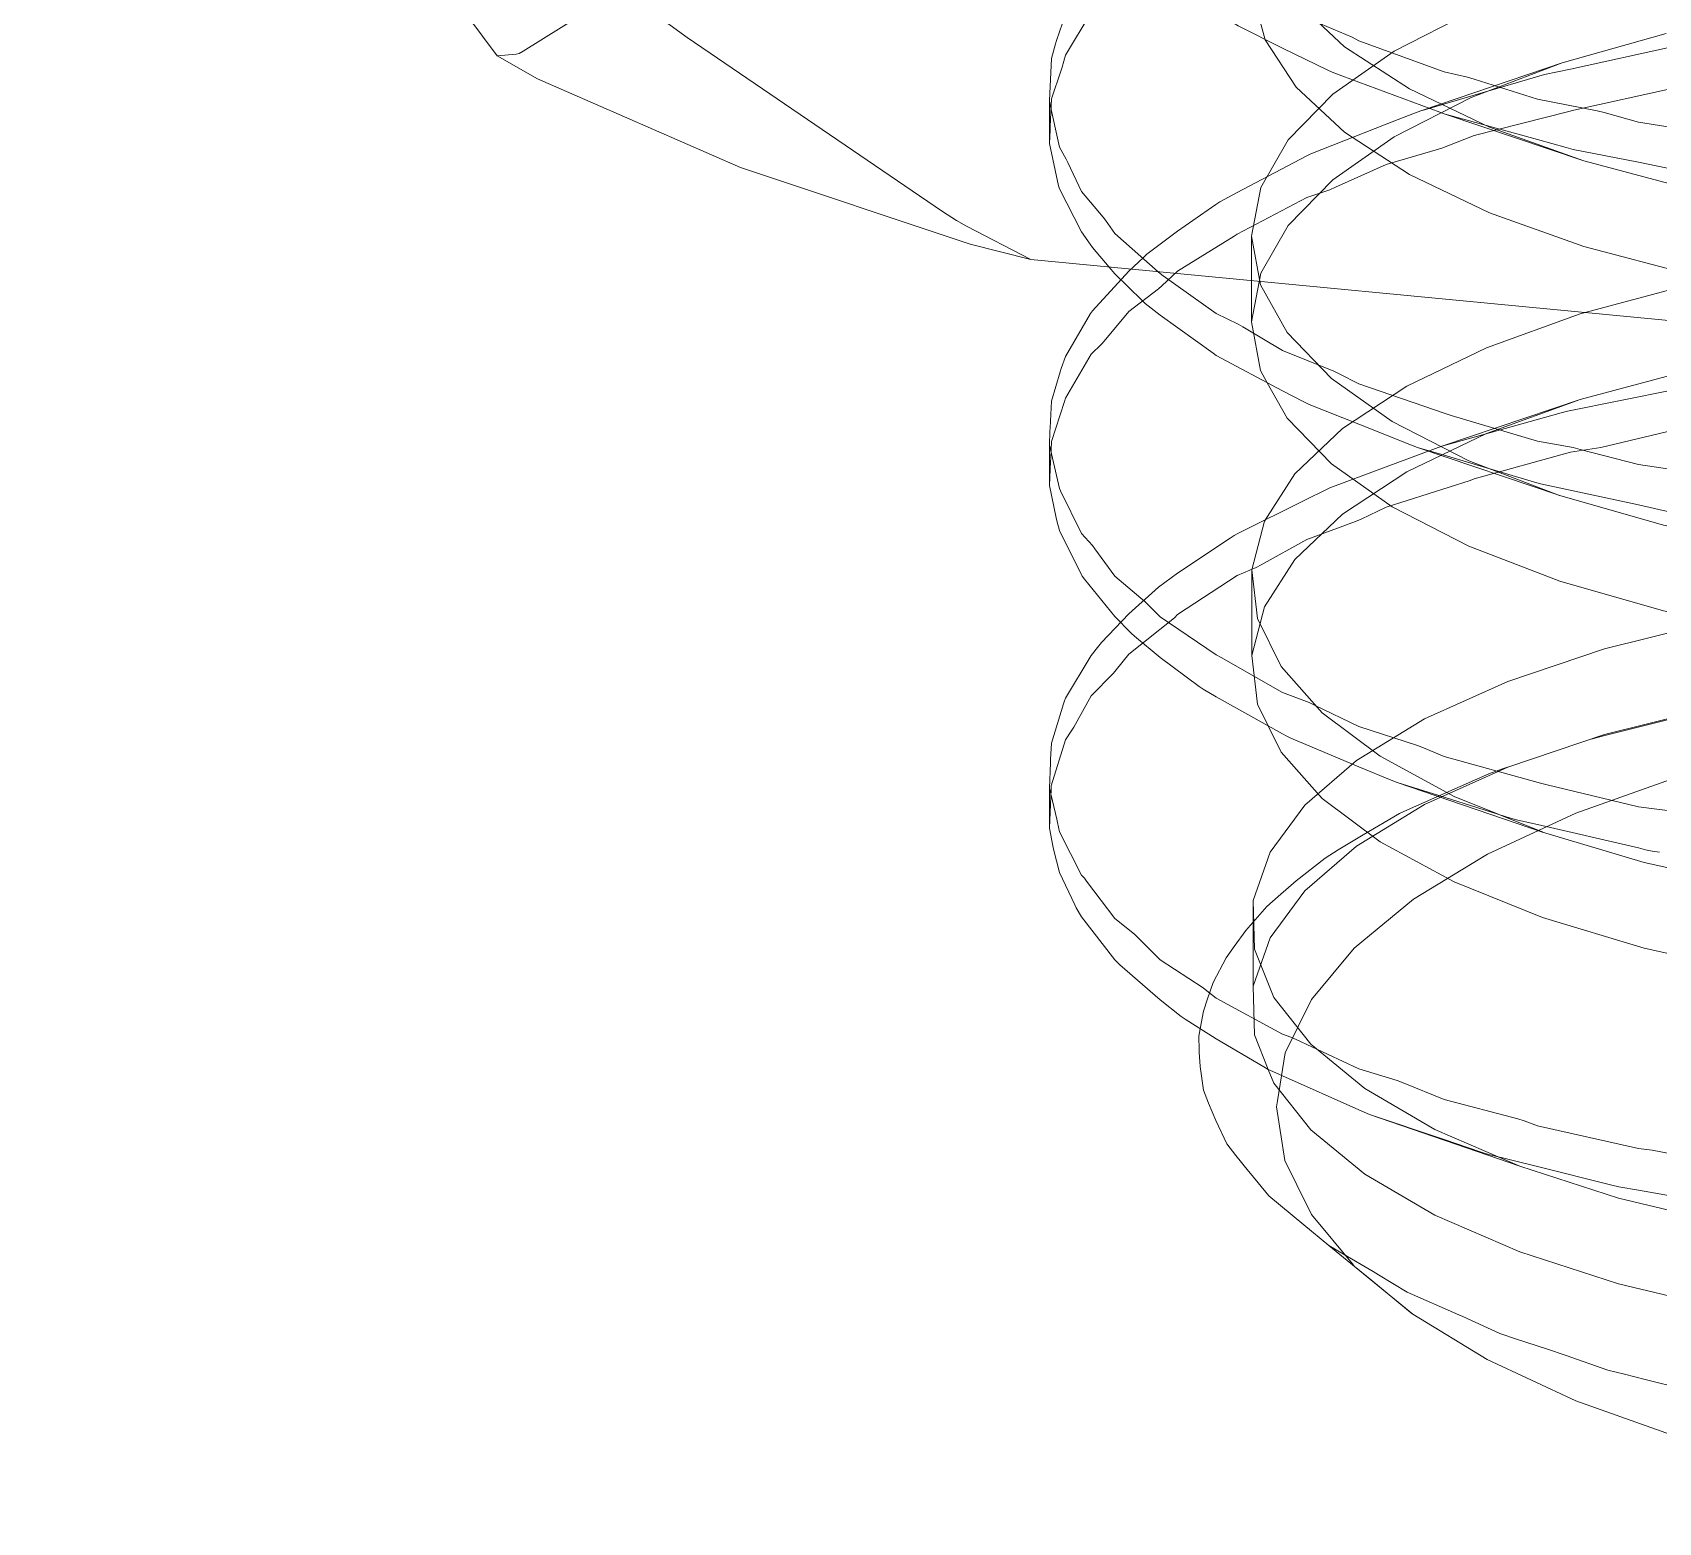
# Model space of a CAD drawing. Header units: millimetres. Extents: x 6 to 294, y 6 to 294.
# Drawn here: x 111.43 to 117.94, y 128.78 to 134.75 of the extents above; entities that cross this region are included whole.
import ezdxf

# ---------------------------------------------------------------- set-up
doc = ezdxf.new("R2010")
doc.units = ezdxf.units.MM
doc.linetypes.add('HIDDEN', pattern=[3, 2, -1])
doc.layers.add('M-VIEW', color=7, linetype='CONTINUOUS', lineweight=0)
doc.layers.add('M-VIEW-HIDD', color=8, linetype='HIDDEN', lineweight=0)

msp = doc.modelspace()

# ---------------------------------------------------------------- linework, layer by layer
at = {"layer": 'M-VIEW', "lineweight": 0}
for p, q in [((111.4333, 137.1574), (113.2922, 134.6531)), ((115.4283, 133.8373), (121.6898, 133.2399)), ((115.5027, 132.9327), (115.5027, 133.0942)), ((116.9761, 133.0861), (117.5452, 132.8932)), ((115.5027, 131.5616), (115.5027, 131.7226)), ((116.8944, 131.7446), (117.4762, 131.5463)), ((116.784, 130.4155), (117.3858, 130.2087)), ((116.6215, 129.8916), (116.9569, 129.6165))]:
    msp.add_line(p, q, dxfattribs=at)
for points in [[(113.2922, 134.6531), (113.3687, 134.6598), (113.3804, 134.6627), (113.397, 134.6713), (113.7005, 134.8615), (113.7812, 134.9246)], [(115.4283, 133.8373), (115.1707, 133.9715), (115.1312, 133.994), (115.0753, 134.0303), (114.0532, 134.7268), (113.7812, 134.9246)], [(113.2922, 134.6531), (113.4548, 134.5606), (114.2672, 134.2066), (115.1863, 133.8988), (115.4283, 133.8373)], [(116.1699, 132.255), (115.9457, 132.4072), (115.8984, 132.456), (115.886, 132.4684), (115.7653, 132.5699), (115.6844, 132.6802), (115.675, 132.6926), (115.6306, 132.7418), (115.5475, 132.9115), (115.5428, 132.9208), (115.5027, 133.0942), (115.5049, 133.1505), (115.5055, 133.1638), (115.5107, 133.271), (115.5455, 133.3886), (115.5494, 133.4014), (115.5668, 133.4494), (115.667, 133.6211), (115.675, 133.6327), (115.8205, 133.7913), (115.8205, 133.7913)], [(116.1699, 133.4543), (116.1576, 133.4629), (115.9457, 133.6145), (115.886, 133.6618), (115.8735, 133.6739), (115.7653, 133.7801), (115.7421, 133.8073)], [(116.1699, 133.6213), (115.9585, 133.7726), (115.9457, 133.7815), (115.9378, 133.7886)], [(118.1569, 132.9728), (117.8597, 133.0168), (117.6269, 133.0778), (117.5987, 133.0849), (117.4562, 133.1102), (117.1111, 133.214), (117.0869, 133.221), (116.7408, 133.3402), (116.6618, 133.3808), (116.641, 133.3912), (116.4358, 133.4736), (116.277, 133.5688), (116.2584, 133.5796), (116.1699, 133.6213)], [(119.2299, 132.6763), (119.2059, 132.6786), (118.7387, 132.7214), (118.6081, 132.7318), (118.5768, 132.7364), (118.2886, 132.7812), (118.0183, 132.8202), (117.9888, 132.8265), (117.8597, 132.8555), (117.4682, 132.9402), (117.4436, 132.9473), (117.082, 133.055), (116.9761, 133.0861), (116.9523, 133.0952), (116.7408, 133.1786), (116.5424, 133.2578), (116.5215, 133.2682), (116.4358, 133.3121), (116.1699, 133.4543)], [(119.4359, 132.2251), (118.9137, 132.2674), (118.4189, 132.337), (117.9601, 132.4321), (117.5452, 132.5506), (117.1814, 132.69), (116.875, 132.8474), (116.6311, 133.0195), (116.4542, 133.2028), (116.3746, 133.3448)], [(116.1699, 132.0871), (116.1182, 132.1176), (116.1028, 132.1288), (115.9457, 132.2455), (115.8429, 132.3305), (115.8303, 132.3429), (115.7653, 132.409), (115.6427, 132.5584), (115.6342, 132.5706), (115.5428, 132.7531), (115.5327, 132.7917), (115.53, 132.8044), (115.5027, 132.9327), (115.5027, 132.9341)], [(119.4359, 132.5676), (118.9137, 132.61), (118.4189, 132.6795), (117.9601, 132.7747), (117.5452, 132.8932), (117.544, 132.8937)], [(116.1699, 130.8818), (116.1332, 130.9114), (116.1182, 130.9231), (115.9457, 131.0355), (115.8555, 131.1255), (115.8429, 131.1377), (115.7653, 131.2003), (115.6517, 131.3499), (115.6427, 131.3614), (115.6306, 131.3743), (115.5428, 131.5474), (115.5354, 131.5843), (115.5327, 131.5975), (115.5027, 131.7226), (115.5069, 131.8232), (115.5074, 131.8364), (115.5107, 131.9015), (115.5592, 132.0598), (115.5629, 132.0716), (115.5668, 132.082), (115.6704, 132.2533), (115.7009, 132.2923), (115.711, 132.3049), (115.8205, 132.4198), (115.8206, 132.4199)], [(119.2299, 131.4785), (119.2059, 131.4781), (118.7387, 131.5149), (118.6385, 131.5329), (118.6081, 131.538), (118.2886, 131.571), (118.0483, 131.6212), (118.0183, 131.6271), (117.8597, 131.6476), (117.4945, 131.7358), (117.4682, 131.7419), (117.082, 131.8481), (116.9993, 131.8831), (116.9761, 131.8926), (116.7408, 131.9684), (116.5637, 132.0545), (116.5424, 132.0646), (116.4358, 132.1045), (116.1896, 132.2444), (116.1699, 132.255)], [(117.9155, 131.4695), (117.8879, 131.4758), (117.8597, 131.4826), (117.4562, 131.5759), (117.3776, 131.5935), (117.3519, 131.6012), (117.082, 131.6861), (116.8944, 131.7446), (116.8706, 131.7541), (116.7408, 131.8076), (116.4693, 131.9215), (116.4499, 131.9316), (116.4358, 131.9391), (116.1699, 132.0871)], [(118.334, 130.9818), (117.8825, 131.0813), (117.4762, 131.2038), (117.1222, 131.3466), (116.8266, 131.5068), (116.5945, 131.6812), (116.4298, 131.8662), (116.3784, 131.971)], [(116.1699, 130.719), (116.0458, 130.7969), (116.0302, 130.8087), (115.9457, 130.8746), (115.7845, 131.0152), (115.7731, 131.0271), (115.7653, 131.0353), (115.6306, 131.2076), (115.6101, 131.243), (115.604, 131.2555), (115.5428, 131.3848), (115.5198, 131.4781), (115.517, 131.4914), (115.5027, 131.5616), (115.5027, 131.563)], [(118.334, 131.3244), (117.8825, 131.4239), (117.4762, 131.5463), (117.4754, 131.5467)], [(117.9155, 131.4695), (117.9443, 131.4652)], [(117.0453, 130.0135), (117.3858, 129.8662), (117.78, 129.7385), (118.2213, 129.6333), (118.702, 129.5528), (119.2137, 129.4988), (119.7477, 129.4729), (120.2946, 129.4759), (120.8451, 129.5083), (121.3897, 129.5701), (121.9189, 129.6607), (122.4235, 129.7789), (122.8949, 129.9233), (123.3249, 130.0919), (123.7061, 130.2822), (124.0319, 130.4914), (124.2966, 130.7164), (124.4958, 130.9539)], [(117.9155, 130.2734), (117.8597, 130.2798), (117.4562, 130.3711), (117.4023, 130.3902), (117.3776, 130.3987), (117.082, 130.4762), (116.9182, 130.5425), (116.8944, 130.5519), (116.7408, 130.5986), (116.4897, 130.7157), (116.4693, 130.7249), (116.4358, 130.7368), (116.1699, 130.8818)], [(116.7987, 129.787), (116.6801, 129.8571), (116.6215, 129.8916), (116.5209, 129.9746), (116.3808, 130.0902), (116.3072, 130.1791), (116.2993, 130.1888), (116.2491, 130.2523), (116.2125, 130.2988), (116.1682, 130.3918), (116.154, 130.426), (116.1394, 130.4615), (116.1189, 130.5134), (116.1055, 130.6076), (116.1026, 130.6651), (116.1023, 130.6736), (116.1009, 130.7299), (116.1063, 130.7588)], [(116.3789, 130.5964), (116.3607, 130.6068), (116.1699, 130.719)], [(117.0453, 130.0135), (116.7646, 130.1774), (116.5484, 130.3547), (116.4006, 130.5417), (116.3787, 130.5966)], [(116.3789, 130.5964), (116.3966, 130.5886), (116.4358, 130.5705), (116.7408, 130.4343), (116.784, 130.4155), (117.082, 130.3154), (117.2306, 130.2654), (117.2566, 130.2569), (117.4562, 130.208), (117.754, 130.133), (117.7816, 130.1263), (117.8597, 130.1133), (118.2886, 130.0369)], [(117.9155, 130.2734), (118.2886, 130.2009)], [(117.386, 130.2087), (117.78, 130.0811), (118.2213, 129.9759), (118.702, 129.8953), (119.2137, 129.8414), (119.7477, 129.8155), (120.2946, 129.8185), (120.8451, 129.8509), (121.3897, 129.9127), (121.9189, 130.0032), (122.4235, 130.1215), (122.8949, 130.2659), (122.896, 130.2663)], [(116.7987, 129.787), (116.8202, 129.774), (116.9344, 129.7048), (117.141, 129.6146), (117.1571, 129.6073), (117.3052, 129.5392), (117.372, 129.5173), (117.492, 129.4776), (117.5708, 129.4512), (117.7375, 129.3924), (117.8037, 129.3763), (117.887, 129.3559), (118.038, 129.3185)], [(120.5, 128.783), (120.2489, 128.7897), (120.2067, 128.7919), (120.1222, 128.793), (119.9664, 128.7972), (119.4419, 128.8396), (118.9356, 128.9095), (118.4559, 129.0057), (118.0113, 129.1266), (117.6093, 129.27), (117.2552, 129.4348), (116.9569, 129.6165), (116.955, 129.6181)]]:
    msp.add_lwpolyline(points, dxfattribs=at)
at = {"layer": 'M-VIEW-HIDD', "lineweight": 0}
for p, q in [((116.9887, 134.4329), (117.5554, 134.6249)), ((115.5027, 134.3018), (115.5029, 134.474)), ((117.0869, 134.4197), (117.641, 134.2329)), ((116.3119, 133.5886), (116.3119, 133.9312)), ((117.0731, 133.0906), (117.6263, 133.2773)), ((116.3132, 132.2532), (116.3132, 132.5958)), ((116.3187, 130.93), (116.3187, 131.2726))]:
    msp.add_line(p, q, dxfattribs=at)
for points in [[(121.2066, 133.9995), (120.659, 133.9476), (120.1086, 133.9251), (119.565, 133.932), (119.0375, 133.9675), (118.5354, 134.0307), (118.0671, 134.1198), (117.641, 134.2329), (117.2642, 134.3675), (116.9434, 134.5208), (116.684, 134.6897), (116.4906, 134.8706), (116.3665, 135.0601), (116.3138, 135.2544), (116.3335, 135.4495), (116.4252, 135.6416), (116.5873, 135.8269), (116.817, 136.0017)], [(121.2066, 133.6569), (120.659, 133.605), (120.1086, 133.5826), (119.565, 133.5894), (119.0375, 133.6249), (118.5354, 133.6881), (118.0671, 133.7772), (117.641, 133.8903), (117.2642, 134.0249), (116.9434, 134.1782), (116.684, 134.3471), (116.4906, 134.5281), (116.3665, 134.7175), (116.3138, 134.9118), (116.3335, 135.1069), (116.4252, 135.299), (116.5873, 135.4843), (116.817, 135.6592)], [(115.9378, 133.7886), (115.7653, 133.9416), (115.7278, 133.9951), (115.7185, 134.0079), (115.6306, 134.1107), (115.5764, 134.2265), (115.5703, 134.2393), (115.5428, 134.2872), (115.5041, 134.462), (115.5029, 134.474), (115.5107, 134.6425), (115.5275, 134.7016), (115.5313, 134.7149), (115.5668, 134.8182), (115.6329, 134.9366), (115.6401, 134.9492), (115.6704, 134.9936), (115.8182, 135.1629), (115.8298, 135.1743), (115.8426, 135.1843), (116.0156, 135.323), (116.1081, 135.3901)], [(117.544, 132.8937), (117.1814, 133.0326), (116.875, 133.1899), (116.6311, 133.362), (116.4542, 133.5454), (116.3472, 133.7364), (116.3119, 133.9312), (116.349, 134.1259), (116.4579, 134.3168), (116.6367, 134.4999), (116.8822, 134.6717), (117.1902, 134.8286), (117.5554, 134.9675), (117.9716, 135.0854)], [(118.2597, 134.3231), (117.8597, 134.388), (117.7232, 134.4259), (117.6953, 134.4333), (117.4562, 134.4793), (117.2025, 134.5599), (117.1766, 134.5678), (117.082, 134.5891), (116.7408, 134.7135), (116.7141, 134.7274), (116.4358, 134.8447), (116.3405, 134.904), (116.3221, 134.9152), (116.1699, 134.9903)], [(115.7421, 133.8073), (115.675, 133.886), (115.6658, 133.8989), (115.6306, 133.9491), (115.5428, 134.1201), (115.5398, 134.1332), (115.5027, 134.3018), (115.5055, 134.3571), (115.5061, 134.3702), (115.5107, 134.4812), (115.5494, 134.5951), (115.5533, 134.6083), (115.5668, 134.6563), (115.6704, 134.8266)], [(118.1271, 134.1722), (117.8597, 134.227), (117.5987, 134.2781), (117.571, 134.2856), (117.4562, 134.3179), (117.0869, 134.4197), (117.0647, 134.4277), (116.7408, 134.5475), (116.641, 134.5846), (116.6198, 134.5946), (116.4358, 134.6838), (116.2584, 134.773), (116.2403, 134.7842), (116.1699, 134.8286)], [(116.3746, 133.3448), (116.3472, 133.3938), (116.3119, 133.5886), (116.349, 133.7834), (116.4579, 133.9742), (116.6367, 134.1573), (116.8822, 134.3291), (117.1902, 134.486), (117.5554, 134.6249), (117.9716, 134.7428)], [(117.4843, 134.5788), (117.5876, 134.6003), (118, 134.6898)], [(115.8205, 133.7913), (115.8795, 133.8464), (115.8929, 133.8587), (116.0156, 133.9518), (116.1686, 134.0577), (116.1851, 134.0688), (116.254, 134.1066), (116.53, 134.2509), (116.5495, 134.2604), (116.8507, 134.3793), (116.9643, 134.4237), (116.9887, 134.4329), (117.0133, 134.4398), (117.2033, 134.4955), (117.4843, 134.5788)], [(115.5027, 132.9341), (115.5074, 133.0292), (115.508, 133.0426), (115.5107, 133.11), (115.5629, 133.269), (115.5668, 133.283), (115.6704, 133.4595), (115.711, 133.499), (115.7214, 133.5111), (115.8205, 133.63), (115.9396, 133.7201), (115.9531, 133.7324), (116.0156, 133.7906), (116.2422, 133.931), (116.254, 133.9397), (116.5332, 134.0857), (116.6256, 134.1173), (116.6476, 134.1269), (116.8507, 134.2182), (117.0731, 134.2837), (117.0973, 134.2929), (117.2033, 134.3344), (117.5764, 134.4293), (117.6018, 134.436), (118, 134.5234)], [(117.4754, 131.5467), (117.1222, 131.6892), (116.8266, 131.8494), (116.5945, 132.0238), (116.4298, 132.2088), (116.3356, 132.4007), (116.3132, 132.5958), (116.3633, 132.7901), (116.4848, 132.9799), (116.6758, 133.1612), (116.9328, 133.3306), (117.2515, 133.4845), (117.6263, 133.6199), (118.0508, 133.7338), (118.5177, 133.8238), (119.0188, 133.8879)], [(116.3784, 131.971), (116.3356, 132.0582), (116.3132, 132.2532), (116.3633, 132.4476), (116.4848, 132.6373), (116.6758, 132.8186), (116.9328, 132.988), (117.2515, 133.1419), (117.6263, 133.2773), (118.0508, 133.3912), (118.5177, 133.4813), (119.0188, 133.5454)], [(115.8206, 132.4199), (115.926, 132.5151), (115.9396, 132.5271), (116.0156, 132.5824), (116.2266, 132.723), (116.2422, 132.7332), (116.254, 132.7393), (116.5332, 132.8791), (116.6041, 132.9134), (116.6256, 132.9235), (116.8507, 133.008), (117.0485, 133.0817), (117.0731, 133.0906), (117.2033, 133.1265), (117.5514, 133.2242), (117.5764, 133.231), (118, 133.3165), (118.1061, 133.3389), (118.1358, 133.3448), (118.1662, 133.3485), (118.4365, 133.3843), (118.7335, 133.4268)], [(115.5027, 131.563), (115.51, 131.7186), (115.5105, 131.7313), (115.5668, 131.9153), (115.5931, 131.9536), (115.6003, 131.966), (115.6704, 132.091), (115.7595, 132.1826), (115.7699, 132.1953), (115.8205, 132.2587), (116.0028, 132.4043), (116.0156, 132.4166), (116.254, 132.5725), (116.3306, 132.6054), (116.3499, 132.6158), (116.5332, 132.7171), (116.7282, 132.7888), (116.7501, 132.7989), (116.8507, 132.8468), (117.1871, 132.9537), (117.2033, 132.9602), (117.5876, 133.0662), (117.7091, 133.0852), (117.7377, 133.0918), (118, 133.1547)], [(117.0453, 130.3561), (116.7646, 130.52), (116.5484, 130.6973), (116.4006, 130.8843), (116.3235, 131.0774), (116.3187, 131.2726), (116.3861, 131.4662), (116.5247, 131.6542), (116.7319, 131.833), (117.0043, 131.999), (117.3371, 132.1487), (117.7245, 132.2791), (118.1599, 132.3875), (118.6358, 132.4714), (119.1439, 132.529), (119.6754, 132.5588), (120.2212, 132.5596), (120.7718, 132.5311)], [(116.3787, 130.5966), (116.3235, 130.7348), (116.3187, 130.93), (116.3861, 131.1236), (116.5247, 131.3117), (116.7319, 131.4904), (117.0043, 131.6564), (117.3371, 131.8061), (117.7245, 131.9365), (118.1599, 132.0449), (118.6358, 132.1288), (119.1439, 132.1864), (119.6754, 132.2162)], [(117.6714, 131.9187), (117.7202, 131.9313), (117.9066, 131.9777), (118.1263, 132.0334), (118.1664, 132.0409), (118.3798, 132.0785), (118.6178, 132.1223), (118.6466, 132.1258), (118.8849, 132.1527), (119.1373, 132.1835), (119.2054, 132.1874), (119.4128, 132.1989), (119.6754, 132.2162)], [(116.9596, 131.2771), (117.2567, 131.458), (117.6093, 131.6215), (118.0113, 131.7649), (118.4559, 131.8858), (118.9356, 131.982), (119.4419, 132.0519), (119.9664, 132.0943), (120.5, 132.1085), (121.0336, 132.0943), (121.5581, 132.0519), (122.0644, 131.982), (122.5441, 131.8858), (122.9887, 131.7649), (123.3907, 131.6215), (123.7433, 131.458), (124.0404, 131.2771)], [(116.759, 131.5358), (116.9042, 131.62), (116.9597, 131.6459), (117.0887, 131.7039), (117.2615, 131.78), (117.3156, 131.7989), (117.3365, 131.8059)], [(116.1063, 130.7588), (116.1196, 130.8294), (116.1356, 130.8789), (116.1582, 130.9442), (116.2097, 131.0426), (116.2418, 131.088), (116.2891, 131.1525), (116.3731, 131.2479), (116.4187, 131.2886), (116.4908, 131.3509), (116.6061, 131.4415), (116.659, 131.4748), (116.759, 131.5358)], [(116.955, 129.6181), (116.7932, 129.7516), (116.723, 129.8095), (116.7163, 129.8176), (116.5512, 130.0154), (116.493, 130.1344), (116.4445, 130.2322), (116.4116, 130.446), (116.4158, 130.4701), (116.4469, 130.6628), (116.5512, 130.8761), (116.7231, 131.0821), (116.9596, 131.2771)], [(117.0453, 130.3561), (117.3858, 130.2087), (117.386, 130.2087)]]:
    msp.add_lwpolyline(points, dxfattribs=at)

doc.saveas('drawing.dxf')
